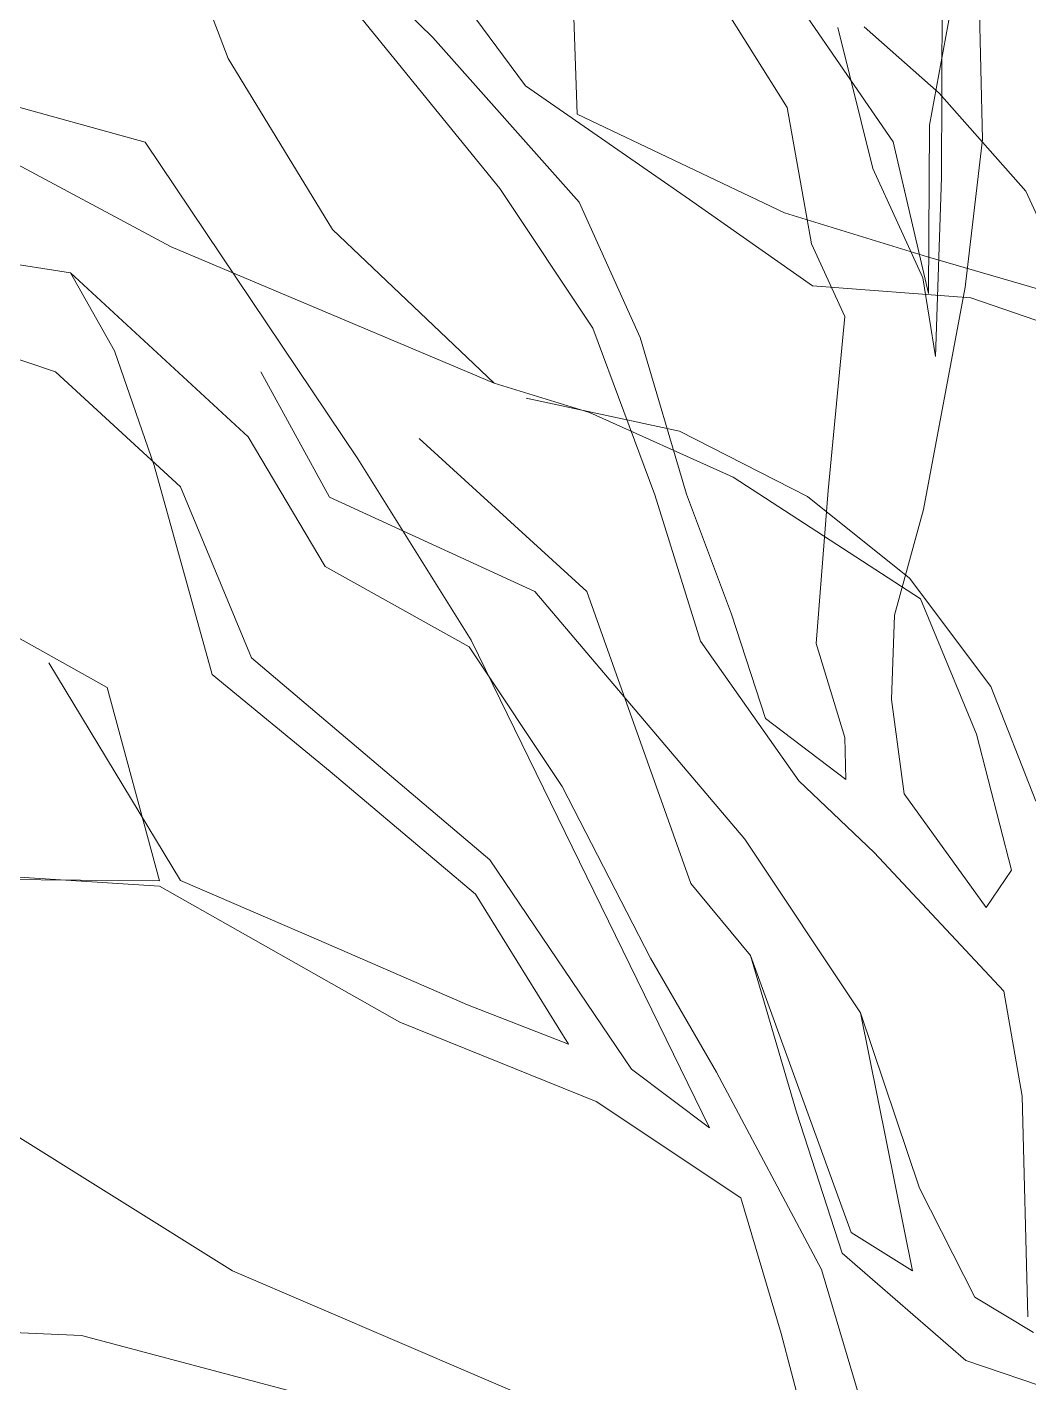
# Model space of a CAD drawing. Header units: millimetres. Extents: x -13512 to 8923, y -6533 to 5096.
# Drawn here: x -937.3 to -800.6, y -5599 to -5414 of the extents above; entities that cross this region are included whole.
import ezdxf

# ---------------------------------------------------------------- set-up
doc = ezdxf.new("R2010")
doc.units = ezdxf.units.MM
doc.layers.add('Layer1', color=7, linetype='Continuous', lineweight=0)

msp = doc.modelspace()

# ---------------------------------------------------------------- linework, layer by layer
at = {"layer": 'Layer1'}
for p, q in [((-869.34, -5421.99), (-893.51, -5389.23)), ((-869.34, -5421.99), (-893.51, -5389.23)), ((-869.34, -5421.99), (-893.51, -5389.23)), ((-869.34, -5421.99), (-893.51, -5389.23)), ((-869.34, -5421.99), (-893.51, -5389.23)), ((-869.34, -5421.99), (-893.51, -5389.23)), ((-869.34, -5421.99), (-893.51, -5389.23)), ((-869.34, -5421.99), (-893.51, -5389.23)), ((-909.89, -5418.25), (-919.93, -5392.02)), ((-909.89, -5418.25), (-919.93, -5392.02)), ((-909.89, -5418.25), (-919.93, -5392.02)), ((-909.89, -5418.25), (-919.93, -5392.02)), ((-909.89, -5418.25), (-919.93, -5392.02)), ((-909.89, -5418.25), (-919.93, -5392.02)), ((-909.89, -5418.25), (-919.93, -5392.02)), ((-909.89, -5418.25), (-919.93, -5392.02)), ((-863.22, -5399.69), (-862.25, -5425.83)), ((-863.22, -5399.69), (-862.25, -5425.83)), ((-863.22, -5399.69), (-862.25, -5425.83)), ((-863.22, -5399.69), (-862.25, -5425.83)), ((-863.22, -5399.69), (-862.25, -5425.83)), ((-863.22, -5399.69), (-862.25, -5425.83)), ((-863.22, -5399.69), (-862.25, -5425.83)), ((-863.22, -5399.69), (-862.25, -5425.83)), ((-891.25, -5406.31), (-881.96, -5415.39)), ((-891.25, -5406.31), (-881.96, -5415.39)), ((-891.25, -5406.31), (-881.96, -5415.39)), ((-891.25, -5406.31), (-881.96, -5415.39)), ((-891.25, -5406.31), (-881.96, -5415.39)), ((-891.25, -5406.31), (-881.96, -5415.39)), ((-891.25, -5406.31), (-881.96, -5415.39)), ((-891.25, -5406.31), (-881.96, -5415.39)), ((-807.48, -5407.78), (-806.94, -5429.31)), ((-807.48, -5407.78), (-806.94, -5429.31)), ((-807.48, -5407.78), (-806.94, -5429.31)), ((-807.48, -5407.78), (-806.94, -5429.31)), ((-807.48, -5407.78), (-806.94, -5429.31)), ((-807.48, -5407.78), (-806.94, -5429.31)), ((-807.48, -5407.78), (-806.94, -5429.31)), ((-807.48, -5407.78), (-806.94, -5429.31)), ((-833.62, -5424.95), (-843.34, -5409.4)), ((-833.62, -5424.95), (-843.34, -5409.4)), ((-833.62, -5424.95), (-843.34, -5409.4)), ((-833.62, -5424.95), (-843.34, -5409.4)), ((-833.62, -5424.95), (-843.34, -5409.4)), ((-833.62, -5424.95), (-843.34, -5409.4)), ((-833.62, -5424.95), (-843.34, -5409.4)), ((-833.62, -5424.95), (-843.34, -5409.4)), ((-872.83, -5435.98), (-892.83, -5411.36)), ((-872.83, -5435.98), (-892.83, -5411.36)), ((-872.83, -5435.98), (-892.83, -5411.36)), ((-872.83, -5435.98), (-892.83, -5411.36)), ((-872.83, -5435.98), (-892.83, -5411.36)), ((-872.83, -5435.98), (-892.83, -5411.36)), ((-872.83, -5435.98), (-892.83, -5411.36)), ((-872.83, -5435.98), (-892.83, -5411.36)), ((-831.81, -5411.26), (-819.14, -5429.61)), ((-831.81, -5411.26), (-819.14, -5429.61)), ((-831.81, -5411.26), (-819.14, -5429.61)), ((-831.81, -5411.26), (-819.14, -5429.61)), ((-831.81, -5411.26), (-819.14, -5429.61)), ((-831.81, -5411.26), (-819.14, -5429.61)), ((-831.81, -5411.26), (-819.14, -5429.61)), ((-831.81, -5411.26), (-819.14, -5429.61)), ((-814.17, -5427.34), (-811.02, -5410.03)), ((-814.17, -5427.34), (-811.02, -5410.03)), ((-814.17, -5427.34), (-811.02, -5410.03)), ((-814.17, -5427.34), (-811.02, -5410.03)), ((-814.17, -5427.34), (-811.02, -5410.03)), ((-814.17, -5427.34), (-811.02, -5410.03)), ((-814.17, -5427.34), (-811.02, -5410.03)), ((-814.17, -5427.34), (-811.02, -5410.03)), ((-812.56, -5434.47), (-812.45, -5410.06)), ((-812.56, -5434.47), (-812.45, -5410.06)), ((-812.56, -5434.47), (-812.45, -5410.06)), ((-812.56, -5434.47), (-812.45, -5410.06)), ((-812.56, -5434.47), (-812.45, -5410.06)), ((-812.56, -5434.47), (-812.45, -5410.06)), ((-812.56, -5434.47), (-812.45, -5410.06)), ((-812.56, -5434.47), (-812.45, -5410.06)), ((-826.71, -5414.01), (-821.92, -5433.27)), ((-826.71, -5414.01), (-821.92, -5433.27)), ((-826.71, -5414.01), (-821.92, -5433.27)), ((-826.71, -5414.01), (-821.92, -5433.27)), ((-826.71, -5414.01), (-821.92, -5433.27)), ((-826.71, -5414.01), (-821.92, -5433.27)), ((-826.71, -5414.01), (-821.92, -5433.27)), ((-826.71, -5414.01), (-821.92, -5433.27)), ((-812.85, -5422.99), (-823.12, -5413.92)), ((-812.85, -5422.99), (-823.12, -5413.92)), ((-812.85, -5422.99), (-823.12, -5413.92)), ((-812.85, -5422.99), (-823.12, -5413.92)), ((-812.85, -5422.99), (-823.12, -5413.92)), ((-812.85, -5422.99), (-823.12, -5413.92)), ((-812.85, -5422.99), (-823.12, -5413.92)), ((-812.85, -5422.99), (-823.12, -5413.92)), ((-881.96, -5415.39), (-862.01, -5437.87)), ((-881.96, -5415.39), (-862.01, -5437.87)), ((-881.96, -5415.39), (-862.01, -5437.87)), ((-881.96, -5415.39), (-862.01, -5437.87)), ((-881.96, -5415.39), (-862.01, -5437.87)), ((-881.96, -5415.39), (-862.01, -5437.87)), ((-881.96, -5415.39), (-862.01, -5437.87)), ((-881.96, -5415.39), (-862.01, -5437.87)), ((-895.66, -5441.58), (-909.89, -5418.25)), ((-895.66, -5441.58), (-909.89, -5418.25)), ((-895.66, -5441.58), (-909.89, -5418.25)), ((-895.66, -5441.58), (-909.89, -5418.25)), ((-895.66, -5441.58), (-909.89, -5418.25)), ((-895.66, -5441.58), (-909.89, -5418.25)), ((-895.66, -5441.58), (-909.89, -5418.25)), ((-895.66, -5441.58), (-909.89, -5418.25)), ((-921.22, -5429.66), (-948.94, -5421.99)), ((-921.22, -5429.66), (-948.94, -5421.99)), ((-921.22, -5429.66), (-948.94, -5421.99)), ((-921.22, -5429.66), (-948.94, -5421.99)), ((-921.22, -5429.66), (-948.94, -5421.99)), ((-921.22, -5429.66), (-948.94, -5421.99)), ((-921.22, -5429.66), (-948.94, -5421.99)), ((-921.22, -5429.66), (-948.94, -5421.99)), ((-846.94, -5437.49), (-869.34, -5421.99)), ((-846.94, -5437.49), (-869.34, -5421.99)), ((-846.94, -5437.49), (-869.34, -5421.99)), ((-846.94, -5437.49), (-869.34, -5421.99)), ((-846.94, -5437.49), (-869.34, -5421.99)), ((-846.94, -5437.49), (-869.34, -5421.99)), ((-846.94, -5437.49), (-869.34, -5421.99)), ((-846.94, -5437.49), (-869.34, -5421.99)), ((-801.02, -5436.34), (-812.85, -5422.99)), ((-801.02, -5436.34), (-812.85, -5422.99)), ((-801.02, -5436.34), (-812.85, -5422.99)), ((-801.02, -5436.34), (-812.85, -5422.99)), ((-801.02, -5436.34), (-812.85, -5422.99)), ((-801.02, -5436.34), (-812.85, -5422.99)), ((-801.02, -5436.34), (-812.85, -5422.99)), ((-801.02, -5436.34), (-812.85, -5422.99)), ((-917.68, -5443.95), (-951.52, -5425.83)), ((-917.68, -5443.95), (-951.52, -5425.83)), ((-917.68, -5443.95), (-951.52, -5425.83)), ((-917.68, -5443.95), (-951.52, -5425.83)), ((-917.68, -5443.95), (-951.52, -5425.83)), ((-917.68, -5443.95), (-951.52, -5425.83)), ((-917.68, -5443.95), (-951.52, -5425.83)), ((-917.68, -5443.95), (-951.52, -5425.83)), ((-862.25, -5425.83), (-833.98, -5439.32)), ((-862.25, -5425.83), (-833.98, -5439.32)), ((-862.25, -5425.83), (-833.98, -5439.32)), ((-862.25, -5425.83), (-833.98, -5439.32)), ((-862.25, -5425.83), (-833.98, -5439.32)), ((-862.25, -5425.83), (-833.98, -5439.32)), ((-862.25, -5425.83), (-833.98, -5439.32)), ((-862.25, -5425.83), (-833.98, -5439.32)), ((-830.28, -5443.53), (-833.62, -5424.95)), ((-830.28, -5443.53), (-833.62, -5424.95)), ((-830.28, -5443.53), (-833.62, -5424.95)), ((-830.28, -5443.53), (-833.62, -5424.95)), ((-830.28, -5443.53), (-833.62, -5424.95)), ((-830.28, -5443.53), (-833.62, -5424.95)), ((-830.28, -5443.53), (-833.62, -5424.95)), ((-830.28, -5443.53), (-833.62, -5424.95)), ((-814.32, -5450.31), (-814.17, -5427.34)), ((-814.32, -5450.31), (-814.17, -5427.34)), ((-814.32, -5450.31), (-814.17, -5427.34)), ((-814.32, -5450.31), (-814.17, -5427.34)), ((-814.32, -5450.31), (-814.17, -5427.34)), ((-814.32, -5450.31), (-814.17, -5427.34)), ((-814.32, -5450.31), (-814.17, -5427.34)), ((-814.32, -5450.31), (-814.17, -5427.34)), ((-892.22, -5472.87), (-921.22, -5429.66)), ((-892.22, -5472.87), (-921.22, -5429.66)), ((-892.22, -5472.87), (-921.22, -5429.66)), ((-892.22, -5472.87), (-921.22, -5429.66)), ((-892.22, -5472.87), (-921.22, -5429.66)), ((-892.22, -5472.87), (-921.22, -5429.66)), ((-892.22, -5472.87), (-921.22, -5429.66)), ((-892.22, -5472.87), (-921.22, -5429.66)), ((-819.14, -5429.61), (-814.32, -5450.31)), ((-819.14, -5429.61), (-814.32, -5450.31)), ((-819.14, -5429.61), (-814.32, -5450.31)), ((-819.14, -5429.61), (-814.32, -5450.31)), ((-819.14, -5429.61), (-814.32, -5450.31)), ((-819.14, -5429.61), (-814.32, -5450.31)), ((-819.14, -5429.61), (-814.32, -5450.31)), ((-819.14, -5429.61), (-814.32, -5450.31)), ((-806.94, -5429.31), (-809.31, -5449.47)), ((-806.94, -5429.31), (-809.31, -5449.47)), ((-806.94, -5429.31), (-809.31, -5449.47)), ((-806.94, -5429.31), (-809.31, -5449.47)), ((-806.94, -5429.31), (-809.31, -5449.47)), ((-806.94, -5429.31), (-809.31, -5449.47)), ((-806.94, -5429.31), (-809.31, -5449.47)), ((-806.94, -5429.31), (-809.31, -5449.47)), ((-821.92, -5433.27), (-815.09, -5448.18)), ((-821.92, -5433.27), (-815.09, -5448.18)), ((-821.92, -5433.27), (-815.09, -5448.18)), ((-821.92, -5433.27), (-815.09, -5448.18)), ((-821.92, -5433.27), (-815.09, -5448.18)), ((-821.92, -5433.27), (-815.09, -5448.18)), ((-821.92, -5433.27), (-815.09, -5448.18)), ((-821.92, -5433.27), (-815.09, -5448.18)), ((-813.38, -5458.9), (-812.56, -5434.47)), ((-813.38, -5458.9), (-812.56, -5434.47)), ((-813.38, -5458.9), (-812.56, -5434.47)), ((-813.38, -5458.9), (-812.56, -5434.47)), ((-813.38, -5458.9), (-812.56, -5434.47)), ((-813.38, -5458.9), (-812.56, -5434.47)), ((-813.38, -5458.9), (-812.56, -5434.47)), ((-813.38, -5458.9), (-812.56, -5434.47)), ((-860.14, -5455.05), (-872.83, -5435.98)), ((-860.14, -5455.05), (-872.83, -5435.98)), ((-860.14, -5455.05), (-872.83, -5435.98)), ((-860.14, -5455.05), (-872.83, -5435.98)), ((-860.14, -5455.05), (-872.83, -5435.98)), ((-860.14, -5455.05), (-872.83, -5435.98)), ((-860.14, -5455.05), (-872.83, -5435.98)), ((-860.14, -5455.05), (-872.83, -5435.98)), ((-794.19, -5451.24), (-801.02, -5436.34)), ((-794.19, -5451.24), (-801.02, -5436.34)), ((-794.19, -5451.24), (-801.02, -5436.34)), ((-794.19, -5451.24), (-801.02, -5436.34)), ((-794.19, -5451.24), (-801.02, -5436.34)), ((-794.19, -5451.24), (-801.02, -5436.34)), ((-794.19, -5451.24), (-801.02, -5436.34)), ((-794.19, -5451.24), (-801.02, -5436.34)), ((-862.01, -5437.87), (-853.65, -5456.32)), ((-862.01, -5437.87), (-853.65, -5456.32)), ((-862.01, -5437.87), (-853.65, -5456.32)), ((-862.01, -5437.87), (-853.65, -5456.32)), ((-862.01, -5437.87), (-853.65, -5456.32)), ((-862.01, -5437.87), (-853.65, -5456.32)), ((-862.01, -5437.87), (-853.65, -5456.32)), ((-862.01, -5437.87), (-853.65, -5456.32)), ((-830.14, -5449.27), (-846.94, -5437.49)), ((-830.14, -5449.27), (-846.94, -5437.49)), ((-830.14, -5449.27), (-846.94, -5437.49)), ((-830.14, -5449.27), (-846.94, -5437.49)), ((-830.14, -5449.27), (-846.94, -5437.49)), ((-830.14, -5449.27), (-846.94, -5437.49)), ((-830.14, -5449.27), (-846.94, -5437.49)), ((-830.14, -5449.27), (-846.94, -5437.49)), ((-833.98, -5439.32), (-814.44, -5445.29)), ((-833.98, -5439.32), (-814.44, -5445.29)), ((-833.98, -5439.32), (-814.44, -5445.29)), ((-833.98, -5439.32), (-814.44, -5445.29)), ((-833.98, -5439.32), (-814.44, -5445.29)), ((-833.98, -5439.32), (-814.44, -5445.29)), ((-833.98, -5439.32), (-814.44, -5445.29)), ((-833.98, -5439.32), (-814.44, -5445.29)), ((-873.6, -5462.57), (-895.66, -5441.58)), ((-873.6, -5462.57), (-895.66, -5441.58)), ((-873.6, -5462.57), (-895.66, -5441.58)), ((-873.6, -5462.57), (-895.66, -5441.58)), ((-873.6, -5462.57), (-895.66, -5441.58)), ((-873.6, -5462.57), (-895.66, -5441.58)), ((-873.6, -5462.57), (-895.66, -5441.58)), ((-873.6, -5462.57), (-895.66, -5441.58)), ((-953.77, -5443.95), (-931.41, -5447.5)), ((-953.77, -5443.95), (-931.41, -5447.5)), ((-953.77, -5443.95), (-931.41, -5447.5)), ((-953.77, -5443.95), (-931.41, -5447.5)), ((-953.77, -5443.95), (-931.41, -5447.5)), ((-953.77, -5443.95), (-931.41, -5447.5)), ((-953.77, -5443.95), (-931.41, -5447.5)), ((-953.77, -5443.95), (-931.41, -5447.5)), ((-873.6, -5462.57), (-917.68, -5443.95)), ((-873.6, -5462.57), (-917.68, -5443.95)), ((-873.6, -5462.57), (-917.68, -5443.95)), ((-873.6, -5462.57), (-917.68, -5443.95)), ((-873.6, -5462.57), (-917.68, -5443.95)), ((-873.6, -5462.57), (-917.68, -5443.95)), ((-873.6, -5462.57), (-917.68, -5443.95)), ((-873.6, -5462.57), (-917.68, -5443.95)), ((-825.72, -5453.47), (-830.28, -5443.53)), ((-825.72, -5453.47), (-830.28, -5443.53)), ((-825.72, -5453.47), (-830.28, -5443.53)), ((-825.72, -5453.47), (-830.28, -5443.53)), ((-825.72, -5453.47), (-830.28, -5443.53)), ((-825.72, -5453.47), (-830.28, -5443.53)), ((-825.72, -5453.47), (-830.28, -5443.53)), ((-825.72, -5453.47), (-830.28, -5443.53)), ((-814.44, -5445.29), (-794.19, -5451.24)), ((-814.44, -5445.29), (-794.19, -5451.24)), ((-814.44, -5445.29), (-794.19, -5451.24)), ((-814.44, -5445.29), (-794.19, -5451.24)), ((-814.44, -5445.29), (-794.19, -5451.24)), ((-814.44, -5445.29), (-794.19, -5451.24)), ((-814.44, -5445.29), (-794.19, -5451.24)), ((-814.44, -5445.29), (-794.19, -5451.24)), ((-925.4, -5458.12), (-931.41, -5447.5)), ((-931.41, -5447.5), (-907.16, -5469.87)), ((-925.4, -5458.12), (-931.41, -5447.5)), ((-931.41, -5447.5), (-907.16, -5469.87)), ((-925.4, -5458.12), (-931.41, -5447.5)), ((-931.41, -5447.5), (-907.16, -5469.87)), ((-925.4, -5458.12), (-931.41, -5447.5)), ((-931.41, -5447.5), (-907.16, -5469.87)), ((-925.4, -5458.12), (-931.41, -5447.5)), ((-931.41, -5447.5), (-907.16, -5469.87)), ((-925.4, -5458.12), (-931.41, -5447.5)), ((-931.41, -5447.5), (-907.16, -5469.87)), ((-925.4, -5458.12), (-931.41, -5447.5)), ((-931.41, -5447.5), (-907.16, -5469.87)), ((-925.4, -5458.12), (-931.41, -5447.5)), ((-931.41, -5447.5), (-907.16, -5469.87)), ((-815.09, -5448.18), (-813.38, -5458.9)), ((-815.09, -5448.18), (-813.38, -5458.9)), ((-815.09, -5448.18), (-813.38, -5458.9)), ((-815.09, -5448.18), (-813.38, -5458.9)), ((-815.09, -5448.18), (-813.38, -5458.9)), ((-815.09, -5448.18), (-813.38, -5458.9)), ((-815.09, -5448.18), (-813.38, -5458.9)), ((-815.09, -5448.18), (-813.38, -5458.9)), ((-808.56, -5450.89), (-830.14, -5449.27)), ((-808.56, -5450.89), (-830.14, -5449.27)), ((-808.56, -5450.89), (-830.14, -5449.27)), ((-808.56, -5450.89), (-830.14, -5449.27)), ((-808.56, -5450.89), (-830.14, -5449.27)), ((-808.56, -5450.89), (-830.14, -5449.27)), ((-808.56, -5450.89), (-830.14, -5449.27)), ((-808.56, -5450.89), (-830.14, -5449.27)), ((-809.31, -5449.47), (-815.01, -5479.77)), ((-809.31, -5449.47), (-815.01, -5479.77)), ((-809.31, -5449.47), (-815.01, -5479.77)), ((-809.31, -5449.47), (-815.01, -5479.77)), ((-809.31, -5449.47), (-815.01, -5479.77)), ((-809.31, -5449.47), (-815.01, -5479.77)), ((-809.31, -5449.47), (-815.01, -5479.77)), ((-809.31, -5449.47), (-815.01, -5479.77)), ((-791.18, -5456.91), (-808.56, -5450.89)), ((-791.18, -5456.91), (-808.56, -5450.89)), ((-791.18, -5456.91), (-808.56, -5450.89)), ((-791.18, -5456.91), (-808.56, -5450.89)), ((-791.18, -5456.91), (-808.56, -5450.89)), ((-791.18, -5456.91), (-808.56, -5450.89)), ((-791.18, -5456.91), (-808.56, -5450.89)), ((-791.18, -5456.91), (-808.56, -5450.89)), ((-828, -5477.22), (-825.72, -5453.47)), ((-828, -5477.22), (-825.72, -5453.47)), ((-828, -5477.22), (-825.72, -5453.47)), ((-828, -5477.22), (-825.72, -5453.47)), ((-828, -5477.22), (-825.72, -5453.47)), ((-828, -5477.22), (-825.72, -5453.47)), ((-828, -5477.22), (-825.72, -5453.47)), ((-828, -5477.22), (-825.72, -5453.47)), ((-948.94, -5455.79), (-933.47, -5461.02)), ((-948.94, -5455.79), (-933.47, -5461.02)), ((-948.94, -5455.79), (-933.47, -5461.02)), ((-948.94, -5455.79), (-933.47, -5461.02)), ((-948.94, -5455.79), (-933.47, -5461.02)), ((-948.94, -5455.79), (-933.47, -5461.02)), ((-948.94, -5455.79), (-933.47, -5461.02)), ((-948.94, -5455.79), (-933.47, -5461.02)), ((-851.68, -5477.81), (-860.14, -5455.05)), ((-851.68, -5477.81), (-860.14, -5455.05)), ((-851.68, -5477.81), (-860.14, -5455.05)), ((-851.68, -5477.81), (-860.14, -5455.05)), ((-851.68, -5477.81), (-860.14, -5455.05)), ((-851.68, -5477.81), (-860.14, -5455.05)), ((-851.68, -5477.81), (-860.14, -5455.05)), ((-851.68, -5477.81), (-860.14, -5455.05)), ((-853.65, -5456.32), (-847.37, -5477.7)), ((-853.65, -5456.32), (-847.37, -5477.7)), ((-853.65, -5456.32), (-847.37, -5477.7)), ((-853.65, -5456.32), (-847.37, -5477.7)), ((-853.65, -5456.32), (-847.37, -5477.7)), ((-853.65, -5456.32), (-847.37, -5477.7)), ((-853.65, -5456.32), (-847.37, -5477.7)), ((-853.65, -5456.32), (-847.37, -5477.7)), ((-919.98, -5473.78), (-925.4, -5458.12)), ((-919.98, -5473.78), (-925.4, -5458.12)), ((-919.98, -5473.78), (-925.4, -5458.12)), ((-919.98, -5473.78), (-925.4, -5458.12)), ((-919.98, -5473.78), (-925.4, -5458.12)), ((-919.98, -5473.78), (-925.4, -5458.12)), ((-919.98, -5473.78), (-925.4, -5458.12)), ((-919.98, -5473.78), (-925.4, -5458.12)), ((-933.47, -5461.02), (-916.39, -5476.7)), ((-933.47, -5461.02), (-916.39, -5476.7)), ((-933.47, -5461.02), (-916.39, -5476.7)), ((-933.47, -5461.02), (-916.39, -5476.7)), ((-933.47, -5461.02), (-916.39, -5476.7)), ((-933.47, -5461.02), (-916.39, -5476.7)), ((-933.47, -5461.02), (-916.39, -5476.7)), ((-933.47, -5461.02), (-916.39, -5476.7)), ((-905.43, -5461.02), (-896.09, -5478.1)), ((-905.43, -5461.02), (-896.09, -5478.1)), ((-905.43, -5461.02), (-896.09, -5478.1)), ((-905.43, -5461.02), (-896.09, -5478.1)), ((-905.43, -5461.02), (-896.09, -5478.1)), ((-905.43, -5461.02), (-896.09, -5478.1)), ((-905.43, -5461.02), (-896.09, -5478.1)), ((-905.43, -5461.02), (-896.09, -5478.1)), ((-860.57, -5466.55), (-873.6, -5462.57)), ((-860.57, -5466.55), (-873.6, -5462.57)), ((-860.57, -5466.55), (-873.6, -5462.57)), ((-860.57, -5466.55), (-873.6, -5462.57)), ((-860.57, -5466.55), (-873.6, -5462.57)), ((-860.57, -5466.55), (-873.6, -5462.57)), ((-860.57, -5466.55), (-873.6, -5462.57)), ((-860.57, -5466.55), (-873.6, -5462.57)), ((-869.24, -5464.61), (-848.31, -5469.11)), ((-869.24, -5464.61), (-848.31, -5469.11)), ((-869.24, -5464.61), (-848.31, -5469.11)), ((-869.24, -5464.61), (-848.31, -5469.11)), ((-869.24, -5464.61), (-848.31, -5469.11)), ((-869.24, -5464.61), (-848.31, -5469.11)), ((-869.24, -5464.61), (-848.31, -5469.11)), ((-869.24, -5464.61), (-848.31, -5469.11)), ((-840.97, -5475.39), (-860.57, -5466.55)), ((-840.97, -5475.39), (-860.57, -5466.55)), ((-840.97, -5475.39), (-860.57, -5466.55)), ((-840.97, -5475.39), (-860.57, -5466.55)), ((-840.97, -5475.39), (-860.57, -5466.55)), ((-840.97, -5475.39), (-860.57, -5466.55)), ((-840.97, -5475.39), (-860.57, -5466.55)), ((-840.97, -5475.39), (-860.57, -5466.55)), ((-907.16, -5469.87), (-896.66, -5487.55)), ((-907.16, -5469.87), (-896.66, -5487.55)), ((-907.16, -5469.87), (-896.66, -5487.55)), ((-907.16, -5469.87), (-896.66, -5487.55)), ((-907.16, -5469.87), (-896.66, -5487.55)), ((-907.16, -5469.87), (-896.66, -5487.55)), ((-907.16, -5469.87), (-896.66, -5487.55)), ((-907.16, -5469.87), (-896.66, -5487.55)), ((-860.96, -5490.99), (-883.84, -5470.08)), ((-860.96, -5490.99), (-883.84, -5470.08)), ((-860.96, -5490.99), (-883.84, -5470.08)), ((-860.96, -5490.99), (-883.84, -5470.08)), ((-860.96, -5490.99), (-883.84, -5470.08)), ((-860.96, -5490.99), (-883.84, -5470.08)), ((-860.96, -5490.99), (-883.84, -5470.08)), ((-860.96, -5490.99), (-883.84, -5470.08)), ((-848.31, -5469.11), (-830.85, -5478.01)), ((-848.31, -5469.11), (-830.85, -5478.01)), ((-848.31, -5469.11), (-830.85, -5478.01)), ((-848.31, -5469.11), (-830.85, -5478.01)), ((-848.31, -5469.11), (-830.85, -5478.01)), ((-848.31, -5469.11), (-830.85, -5478.01)), ((-848.31, -5469.11), (-830.85, -5478.01)), ((-848.31, -5469.11), (-830.85, -5478.01)), ((-912.09, -5502.3), (-919.98, -5473.78)), ((-912.09, -5502.3), (-919.98, -5473.78)), ((-912.09, -5502.3), (-919.98, -5473.78)), ((-912.09, -5502.3), (-919.98, -5473.78)), ((-912.09, -5502.3), (-919.98, -5473.78)), ((-912.09, -5502.3), (-919.98, -5473.78)), ((-912.09, -5502.3), (-919.98, -5473.78)), ((-912.09, -5502.3), (-919.98, -5473.78)), ((-876.75, -5497.61), (-892.22, -5472.87)), ((-876.75, -5497.61), (-892.22, -5472.87)), ((-876.75, -5497.61), (-892.22, -5472.87)), ((-876.75, -5497.61), (-892.22, -5472.87)), ((-876.75, -5497.61), (-892.22, -5472.87)), ((-876.75, -5497.61), (-892.22, -5472.87)), ((-876.75, -5497.61), (-892.22, -5472.87)), ((-876.75, -5497.61), (-892.22, -5472.87)), ((-815.43, -5491.98), (-840.97, -5475.39)), ((-815.43, -5491.98), (-840.97, -5475.39)), ((-815.43, -5491.98), (-840.97, -5475.39)), ((-815.43, -5491.98), (-840.97, -5475.39)), ((-815.43, -5491.98), (-840.97, -5475.39)), ((-815.43, -5491.98), (-840.97, -5475.39)), ((-815.43, -5491.98), (-840.97, -5475.39)), ((-815.43, -5491.98), (-840.97, -5475.39)), ((-916.39, -5476.7), (-906.72, -5500.05)), ((-916.39, -5476.7), (-906.72, -5500.05)), ((-916.39, -5476.7), (-906.72, -5500.05)), ((-916.39, -5476.7), (-906.72, -5500.05)), ((-916.39, -5476.7), (-906.72, -5500.05)), ((-916.39, -5476.7), (-906.72, -5500.05)), ((-916.39, -5476.7), (-906.72, -5500.05)), ((-916.39, -5476.7), (-906.72, -5500.05)), ((-896.09, -5478.1), (-868.05, -5490.99)), ((-896.09, -5478.1), (-868.05, -5490.99)), ((-896.09, -5478.1), (-868.05, -5490.99)), ((-896.09, -5478.1), (-868.05, -5490.99)), ((-896.09, -5478.1), (-868.05, -5490.99)), ((-896.09, -5478.1), (-868.05, -5490.99)), ((-896.09, -5478.1), (-868.05, -5490.99)), ((-896.09, -5478.1), (-868.05, -5490.99)), ((-845.43, -5497.76), (-851.68, -5477.81)), ((-845.43, -5497.76), (-851.68, -5477.81)), ((-845.43, -5497.76), (-851.68, -5477.81)), ((-845.43, -5497.76), (-851.68, -5477.81)), ((-845.43, -5497.76), (-851.68, -5477.81)), ((-845.43, -5497.76), (-851.68, -5477.81)), ((-845.43, -5497.76), (-851.68, -5477.81)), ((-845.43, -5497.76), (-851.68, -5477.81)), ((-847.37, -5477.7), (-841.22, -5494.06)), ((-847.37, -5477.7), (-841.22, -5494.06)), ((-847.37, -5477.7), (-841.22, -5494.06)), ((-847.37, -5477.7), (-841.22, -5494.06)), ((-847.37, -5477.7), (-841.22, -5494.06)), ((-847.37, -5477.7), (-841.22, -5494.06)), ((-847.37, -5477.7), (-841.22, -5494.06)), ((-847.37, -5477.7), (-841.22, -5494.06)), ((-830.85, -5478.01), (-816.93, -5489.15)), ((-830.85, -5478.01), (-816.93, -5489.15)), ((-830.85, -5478.01), (-816.93, -5489.15)), ((-830.85, -5478.01), (-816.93, -5489.15)), ((-830.85, -5478.01), (-816.93, -5489.15)), ((-830.85, -5478.01), (-816.93, -5489.15)), ((-830.85, -5478.01), (-816.93, -5489.15)), ((-830.85, -5478.01), (-816.93, -5489.15)), ((-829.63, -5498.08), (-828, -5477.22)), ((-829.63, -5498.08), (-828, -5477.22)), ((-829.63, -5498.08), (-828, -5477.22)), ((-829.63, -5498.08), (-828, -5477.22)), ((-829.63, -5498.08), (-828, -5477.22)), ((-829.63, -5498.08), (-828, -5477.22)), ((-829.63, -5498.08), (-828, -5477.22)), ((-829.63, -5498.08), (-828, -5477.22)), ((-815.01, -5479.77), (-818.96, -5494.22)), ((-815.01, -5479.77), (-818.96, -5494.22)), ((-815.01, -5479.77), (-818.96, -5494.22)), ((-815.01, -5479.77), (-818.96, -5494.22)), ((-815.01, -5479.77), (-818.96, -5494.22)), ((-815.01, -5479.77), (-818.96, -5494.22)), ((-815.01, -5479.77), (-818.96, -5494.22)), ((-815.01, -5479.77), (-818.96, -5494.22)), ((-896.66, -5487.55), (-877, -5498.55)), ((-896.66, -5487.55), (-877, -5498.55)), ((-896.66, -5487.55), (-877, -5498.55)), ((-896.66, -5487.55), (-877, -5498.55)), ((-896.66, -5487.55), (-877, -5498.55)), ((-896.66, -5487.55), (-877, -5498.55)), ((-896.66, -5487.55), (-877, -5498.55)), ((-896.66, -5487.55), (-877, -5498.55)), ((-816.93, -5489.15), (-805.79, -5503.94)), ((-816.93, -5489.15), (-805.79, -5503.94)), ((-816.93, -5489.15), (-805.79, -5503.94)), ((-816.93, -5489.15), (-805.79, -5503.94)), ((-816.93, -5489.15), (-805.79, -5503.94)), ((-816.93, -5489.15), (-805.79, -5503.94)), ((-816.93, -5489.15), (-805.79, -5503.94)), ((-816.93, -5489.15), (-805.79, -5503.94)), ((-868.05, -5490.99), (-839.37, -5524.79)), ((-868.05, -5490.99), (-839.37, -5524.79)), ((-868.05, -5490.99), (-839.37, -5524.79)), ((-868.05, -5490.99), (-839.37, -5524.79)), ((-868.05, -5490.99), (-839.37, -5524.79)), ((-868.05, -5490.99), (-839.37, -5524.79)), ((-868.05, -5490.99), (-839.37, -5524.79)), ((-868.05, -5490.99), (-839.37, -5524.79)), ((-846.76, -5530.82), (-860.96, -5490.99)), ((-846.76, -5530.82), (-860.96, -5490.99)), ((-846.76, -5530.82), (-860.96, -5490.99)), ((-846.76, -5530.82), (-860.96, -5490.99)), ((-846.76, -5530.82), (-860.96, -5490.99)), ((-846.76, -5530.82), (-860.96, -5490.99)), ((-846.76, -5530.82), (-860.96, -5490.99)), ((-846.76, -5530.82), (-860.96, -5490.99)), ((-807.78, -5510.46), (-815.43, -5491.98)), ((-807.78, -5510.46), (-815.43, -5491.98)), ((-807.78, -5510.46), (-815.43, -5491.98)), ((-807.78, -5510.46), (-815.43, -5491.98)), ((-807.78, -5510.46), (-815.43, -5491.98)), ((-807.78, -5510.46), (-815.43, -5491.98)), ((-807.78, -5510.46), (-815.43, -5491.98)), ((-807.78, -5510.46), (-815.43, -5491.98)), ((-841.22, -5494.06), (-836.55, -5508.3)), ((-841.22, -5494.06), (-836.55, -5508.3)), ((-841.22, -5494.06), (-836.55, -5508.3)), ((-841.22, -5494.06), (-836.55, -5508.3)), ((-841.22, -5494.06), (-836.55, -5508.3)), ((-841.22, -5494.06), (-836.55, -5508.3)), ((-841.22, -5494.06), (-836.55, -5508.3)), ((-841.22, -5494.06), (-836.55, -5508.3)), ((-818.96, -5494.22), (-819.39, -5505.72)), ((-818.96, -5494.22), (-819.39, -5505.72)), ((-818.96, -5494.22), (-819.39, -5505.72)), ((-818.96, -5494.22), (-819.39, -5505.72)), ((-818.96, -5494.22), (-819.39, -5505.72)), ((-818.96, -5494.22), (-819.39, -5505.72)), ((-818.96, -5494.22), (-819.39, -5505.72)), ((-818.96, -5494.22), (-819.39, -5505.72)), ((-926.4, -5504.09), (-942.42, -5495.16)), ((-926.4, -5504.09), (-942.42, -5495.16)), ((-926.4, -5504.09), (-942.42, -5495.16)), ((-926.4, -5504.09), (-942.42, -5495.16)), ((-926.4, -5504.09), (-942.42, -5495.16)), ((-926.4, -5504.09), (-942.42, -5495.16)), ((-926.4, -5504.09), (-942.42, -5495.16)), ((-926.4, -5504.09), (-942.42, -5495.16)), ((-844.2, -5564.17), (-876.75, -5497.61)), ((-844.2, -5564.17), (-876.75, -5497.61)), ((-844.2, -5564.17), (-876.75, -5497.61)), ((-844.2, -5564.17), (-876.75, -5497.61)), ((-844.2, -5564.17), (-876.75, -5497.61)), ((-844.2, -5564.17), (-876.75, -5497.61)), ((-844.2, -5564.17), (-876.75, -5497.61)), ((-844.2, -5564.17), (-876.75, -5497.61)), ((-832.03, -5516.81), (-845.43, -5497.76)), ((-832.03, -5516.81), (-845.43, -5497.76)), ((-832.03, -5516.81), (-845.43, -5497.76)), ((-832.03, -5516.81), (-845.43, -5497.76)), ((-832.03, -5516.81), (-845.43, -5497.76)), ((-832.03, -5516.81), (-845.43, -5497.76)), ((-832.03, -5516.81), (-845.43, -5497.76)), ((-832.03, -5516.81), (-845.43, -5497.76)), ((-825.72, -5510.9), (-829.63, -5498.08)), ((-825.72, -5510.9), (-829.63, -5498.08)), ((-825.72, -5510.9), (-829.63, -5498.08)), ((-825.72, -5510.9), (-829.63, -5498.08)), ((-825.72, -5510.9), (-829.63, -5498.08)), ((-825.72, -5510.9), (-829.63, -5498.08)), ((-825.72, -5510.9), (-829.63, -5498.08)), ((-825.72, -5510.9), (-829.63, -5498.08)), ((-906.72, -5500.05), (-874.17, -5527.58)), ((-906.72, -5500.05), (-874.17, -5527.58)), ((-906.72, -5500.05), (-874.17, -5527.58)), ((-906.72, -5500.05), (-874.17, -5527.58)), ((-906.72, -5500.05), (-874.17, -5527.58)), ((-906.72, -5500.05), (-874.17, -5527.58)), ((-906.72, -5500.05), (-874.17, -5527.58)), ((-906.72, -5500.05), (-874.17, -5527.58)), ((-877, -5498.55), (-864.32, -5517.61)), ((-877, -5498.55), (-864.32, -5517.61)), ((-877, -5498.55), (-864.32, -5517.61)), ((-877, -5498.55), (-864.32, -5517.61)), ((-877, -5498.55), (-864.32, -5517.61)), ((-877, -5498.55), (-864.32, -5517.61)), ((-877, -5498.55), (-864.32, -5517.61)), ((-877, -5498.55), (-864.32, -5517.61)), ((-934.38, -5500.7), (-916.41, -5530.41)), ((-934.38, -5500.7), (-916.41, -5530.41)), ((-934.38, -5500.7), (-916.41, -5530.41)), ((-934.38, -5500.7), (-916.41, -5530.41)), ((-934.38, -5500.7), (-916.41, -5530.41)), ((-934.38, -5500.7), (-916.41, -5530.41)), ((-934.38, -5500.7), (-916.41, -5530.41)), ((-934.38, -5500.7), (-916.41, -5530.41)), ((-895.96, -5515.54), (-912.09, -5502.3)), ((-895.96, -5515.54), (-912.09, -5502.3)), ((-895.96, -5515.54), (-912.09, -5502.3)), ((-895.96, -5515.54), (-912.09, -5502.3)), ((-895.96, -5515.54), (-912.09, -5502.3)), ((-895.96, -5515.54), (-912.09, -5502.3)), ((-895.96, -5515.54), (-912.09, -5502.3)), ((-895.96, -5515.54), (-912.09, -5502.3)), ((-805.79, -5503.94), (-799.66, -5519.58)), ((-805.79, -5503.94), (-799.66, -5519.58)), ((-805.79, -5503.94), (-799.66, -5519.58)), ((-805.79, -5503.94), (-799.66, -5519.58)), ((-805.79, -5503.94), (-799.66, -5519.58)), ((-805.79, -5503.94), (-799.66, -5519.58)), ((-805.79, -5503.94), (-799.66, -5519.58)), ((-805.79, -5503.94), (-799.66, -5519.58)), ((-919.28, -5530.48), (-926.4, -5504.09)), ((-919.28, -5530.48), (-926.4, -5504.09)), ((-919.28, -5530.48), (-926.4, -5504.09)), ((-919.28, -5530.48), (-926.4, -5504.09)), ((-919.28, -5530.48), (-926.4, -5504.09)), ((-919.28, -5530.48), (-926.4, -5504.09)), ((-919.28, -5530.48), (-926.4, -5504.09)), ((-919.28, -5530.48), (-926.4, -5504.09)), ((-819.39, -5505.72), (-817.63, -5518.6)), ((-819.39, -5505.72), (-817.63, -5518.6)), ((-819.39, -5505.72), (-817.63, -5518.6)), ((-819.39, -5505.72), (-817.63, -5518.6)), ((-819.39, -5505.72), (-817.63, -5518.6)), ((-819.39, -5505.72), (-817.63, -5518.6)), ((-819.39, -5505.72), (-817.63, -5518.6)), ((-819.39, -5505.72), (-817.63, -5518.6)), ((-836.55, -5508.3), (-825.58, -5516.64)), ((-836.55, -5508.3), (-825.58, -5516.64)), ((-836.55, -5508.3), (-825.58, -5516.64)), ((-836.55, -5508.3), (-825.58, -5516.64)), ((-836.55, -5508.3), (-825.58, -5516.64)), ((-836.55, -5508.3), (-825.58, -5516.64)), ((-836.55, -5508.3), (-825.58, -5516.64)), ((-836.55, -5508.3), (-825.58, -5516.64)), ((-825.58, -5516.64), (-825.72, -5510.9)), ((-825.58, -5516.64), (-825.72, -5510.9)), ((-825.58, -5516.64), (-825.72, -5510.9)), ((-825.58, -5516.64), (-825.72, -5510.9)), ((-825.58, -5516.64), (-825.72, -5510.9)), ((-825.58, -5516.64), (-825.72, -5510.9)), ((-825.58, -5516.64), (-825.72, -5510.9)), ((-825.58, -5516.64), (-825.72, -5510.9)), ((-803.01, -5529), (-807.78, -5510.46)), ((-803.01, -5529), (-807.78, -5510.46)), ((-803.01, -5529), (-807.78, -5510.46)), ((-803.01, -5529), (-807.78, -5510.46)), ((-803.01, -5529), (-807.78, -5510.46)), ((-803.01, -5529), (-807.78, -5510.46)), ((-803.01, -5529), (-807.78, -5510.46)), ((-803.01, -5529), (-807.78, -5510.46)), ((-876.16, -5532.27), (-895.96, -5515.54)), ((-876.16, -5532.27), (-895.96, -5515.54)), ((-876.16, -5532.27), (-895.96, -5515.54)), ((-876.16, -5532.27), (-895.96, -5515.54)), ((-876.16, -5532.27), (-895.96, -5515.54)), ((-876.16, -5532.27), (-895.96, -5515.54)), ((-876.16, -5532.27), (-895.96, -5515.54)), ((-876.16, -5532.27), (-895.96, -5515.54)), ((-821.74, -5526.6), (-832.03, -5516.81)), ((-821.74, -5526.6), (-832.03, -5516.81)), ((-821.74, -5526.6), (-832.03, -5516.81)), ((-821.74, -5526.6), (-832.03, -5516.81)), ((-821.74, -5526.6), (-832.03, -5516.81)), ((-821.74, -5526.6), (-832.03, -5516.81)), ((-821.74, -5526.6), (-832.03, -5516.81)), ((-821.74, -5526.6), (-832.03, -5516.81)), ((-864.32, -5517.61), (-852.25, -5541)), ((-864.32, -5517.61), (-852.25, -5541)), ((-864.32, -5517.61), (-852.25, -5541)), ((-864.32, -5517.61), (-852.25, -5541)), ((-864.32, -5517.61), (-852.25, -5541)), ((-864.32, -5517.61), (-852.25, -5541)), ((-864.32, -5517.61), (-852.25, -5541)), ((-864.32, -5517.61), (-852.25, -5541)), ((-817.63, -5518.6), (-806.47, -5534.11)), ((-817.63, -5518.6), (-806.47, -5534.11)), ((-817.63, -5518.6), (-806.47, -5534.11)), ((-817.63, -5518.6), (-806.47, -5534.11)), ((-817.63, -5518.6), (-806.47, -5534.11)), ((-817.63, -5518.6), (-806.47, -5534.11)), ((-817.63, -5518.6), (-806.47, -5534.11)), ((-817.63, -5518.6), (-806.47, -5534.11)), ((-839.37, -5524.79), (-823.58, -5548.49)), ((-839.37, -5524.79), (-823.58, -5548.49)), ((-839.37, -5524.79), (-823.58, -5548.49)), ((-839.37, -5524.79), (-823.58, -5548.49)), ((-839.37, -5524.79), (-823.58, -5548.49)), ((-839.37, -5524.79), (-823.58, -5548.49)), ((-839.37, -5524.79), (-823.58, -5548.49)), ((-839.37, -5524.79), (-823.58, -5548.49)), ((-874.17, -5527.58), (-854.84, -5556.16)), ((-874.17, -5527.58), (-854.84, -5556.16)), ((-874.17, -5527.58), (-854.84, -5556.16)), ((-874.17, -5527.58), (-854.84, -5556.16)), ((-874.17, -5527.58), (-854.84, -5556.16)), ((-874.17, -5527.58), (-854.84, -5556.16)), ((-874.17, -5527.58), (-854.84, -5556.16)), ((-874.17, -5527.58), (-854.84, -5556.16)), ((-804.03, -5545.54), (-821.74, -5526.6)), ((-804.03, -5545.54), (-821.74, -5526.6)), ((-804.03, -5545.54), (-821.74, -5526.6)), ((-804.03, -5545.54), (-821.74, -5526.6)), ((-804.03, -5545.54), (-821.74, -5526.6)), ((-804.03, -5545.54), (-821.74, -5526.6)), ((-804.03, -5545.54), (-821.74, -5526.6)), ((-804.03, -5545.54), (-821.74, -5526.6)), ((-919.26, -5531.2), (-943.71, -5529.65)), ((-919.26, -5531.2), (-943.71, -5529.65)), ((-919.26, -5531.2), (-943.71, -5529.65)), ((-919.26, -5531.2), (-943.71, -5529.65)), ((-919.26, -5531.2), (-943.71, -5529.65)), ((-919.26, -5531.2), (-943.71, -5529.65)), ((-919.26, -5531.2), (-943.71, -5529.65)), ((-919.26, -5531.2), (-943.71, -5529.65)), ((-806.47, -5534.11), (-803.01, -5529)), ((-806.47, -5534.11), (-803.01, -5529)), ((-806.47, -5534.11), (-803.01, -5529)), ((-806.47, -5534.11), (-803.01, -5529)), ((-806.47, -5534.11), (-803.01, -5529)), ((-806.47, -5534.11), (-803.01, -5529)), ((-806.47, -5534.11), (-803.01, -5529)), ((-806.47, -5534.11), (-803.01, -5529)), ((-940.82, -5530.3), (-919.28, -5530.48)), ((-940.82, -5530.3), (-919.28, -5530.48)), ((-940.82, -5530.3), (-919.28, -5530.48)), ((-940.82, -5530.3), (-919.28, -5530.48)), ((-940.82, -5530.3), (-919.28, -5530.48)), ((-940.82, -5530.3), (-919.28, -5530.48)), ((-940.82, -5530.3), (-919.28, -5530.48)), ((-940.82, -5530.3), (-919.28, -5530.48)), ((-886.49, -5549.76), (-919.26, -5531.2)), ((-886.49, -5549.76), (-919.26, -5531.2)), ((-886.49, -5549.76), (-919.26, -5531.2)), ((-886.49, -5549.76), (-919.26, -5531.2)), ((-886.49, -5549.76), (-919.26, -5531.2)), ((-886.49, -5549.76), (-919.26, -5531.2)), ((-886.49, -5549.76), (-919.26, -5531.2)), ((-886.49, -5549.76), (-919.26, -5531.2)), ((-916.41, -5530.41), (-897.54, -5538.55)), ((-916.41, -5530.41), (-897.54, -5538.55)), ((-916.41, -5530.41), (-897.54, -5538.55)), ((-916.41, -5530.41), (-897.54, -5538.55)), ((-916.41, -5530.41), (-897.54, -5538.55)), ((-916.41, -5530.41), (-897.54, -5538.55)), ((-916.41, -5530.41), (-897.54, -5538.55)), ((-916.41, -5530.41), (-897.54, -5538.55)), ((-838.62, -5540.66), (-846.76, -5530.82)), ((-838.62, -5540.66), (-846.76, -5530.82)), ((-838.62, -5540.66), (-846.76, -5530.82)), ((-838.62, -5540.66), (-846.76, -5530.82)), ((-838.62, -5540.66), (-846.76, -5530.82)), ((-838.62, -5540.66), (-846.76, -5530.82)), ((-838.62, -5540.66), (-846.76, -5530.82)), ((-838.62, -5540.66), (-846.76, -5530.82)), ((-863.44, -5552.77), (-876.16, -5532.27)), ((-863.44, -5552.77), (-876.16, -5532.27)), ((-863.44, -5552.77), (-876.16, -5532.27)), ((-863.44, -5552.77), (-876.16, -5532.27)), ((-863.44, -5552.77), (-876.16, -5532.27)), ((-863.44, -5552.77), (-876.16, -5532.27)), ((-863.44, -5552.77), (-876.16, -5532.27)), ((-863.44, -5552.77), (-876.16, -5532.27)), ((-897.54, -5538.55), (-877.22, -5547.37)), ((-897.54, -5538.55), (-877.22, -5547.37)), ((-897.54, -5538.55), (-877.22, -5547.37)), ((-897.54, -5538.55), (-877.22, -5547.37)), ((-897.54, -5538.55), (-877.22, -5547.37)), ((-897.54, -5538.55), (-877.22, -5547.37)), ((-897.54, -5538.55), (-877.22, -5547.37)), ((-897.54, -5538.55), (-877.22, -5547.37)), ((-852.25, -5541), (-843.24, -5556.57)), ((-852.25, -5541), (-843.24, -5556.57)), ((-852.25, -5541), (-843.24, -5556.57)), ((-852.25, -5541), (-843.24, -5556.57)), ((-852.25, -5541), (-843.24, -5556.57)), ((-852.25, -5541), (-843.24, -5556.57)), ((-852.25, -5541), (-843.24, -5556.57)), ((-852.25, -5541), (-843.24, -5556.57)), ((-838.62, -5540.66), (-824.87, -5578.46)), ((-832.34, -5562.04), (-838.62, -5540.66)), ((-838.62, -5540.66), (-824.87, -5578.46)), ((-832.34, -5562.04), (-838.62, -5540.66)), ((-838.62, -5540.66), (-824.87, -5578.46)), ((-832.34, -5562.04), (-838.62, -5540.66)), ((-838.62, -5540.66), (-824.87, -5578.46)), ((-832.34, -5562.04), (-838.62, -5540.66)), ((-838.62, -5540.66), (-824.87, -5578.46)), ((-832.34, -5562.04), (-838.62, -5540.66)), ((-838.62, -5540.66), (-824.87, -5578.46)), ((-832.34, -5562.04), (-838.62, -5540.66)), ((-838.62, -5540.66), (-824.87, -5578.46)), ((-832.34, -5562.04), (-838.62, -5540.66)), ((-838.62, -5540.66), (-824.87, -5578.46)), ((-832.34, -5562.04), (-838.62, -5540.66)), ((-801.52, -5559.84), (-804.03, -5545.54)), ((-801.52, -5559.84), (-804.03, -5545.54)), ((-801.52, -5559.84), (-804.03, -5545.54)), ((-801.52, -5559.84), (-804.03, -5545.54)), ((-801.52, -5559.84), (-804.03, -5545.54)), ((-801.52, -5559.84), (-804.03, -5545.54)), ((-801.52, -5559.84), (-804.03, -5545.54)), ((-801.52, -5559.84), (-804.03, -5545.54)), ((-877.22, -5547.37), (-863.44, -5552.77)), ((-877.22, -5547.37), (-863.44, -5552.77)), ((-877.22, -5547.37), (-863.44, -5552.77)), ((-877.22, -5547.37), (-863.44, -5552.77)), ((-877.22, -5547.37), (-863.44, -5552.77)), ((-877.22, -5547.37), (-863.44, -5552.77)), ((-877.22, -5547.37), (-863.44, -5552.77)), ((-877.22, -5547.37), (-863.44, -5552.77)), ((-859.66, -5560.57), (-886.49, -5549.76)), ((-859.66, -5560.57), (-886.49, -5549.76)), ((-859.66, -5560.57), (-886.49, -5549.76)), ((-859.66, -5560.57), (-886.49, -5549.76)), ((-859.66, -5560.57), (-886.49, -5549.76)), ((-859.66, -5560.57), (-886.49, -5549.76)), ((-859.66, -5560.57), (-886.49, -5549.76)), ((-859.66, -5560.57), (-886.49, -5549.76)), ((-816.49, -5583.69), (-823.58, -5548.49)), ((-823.58, -5548.49), (-815.57, -5572.39)), ((-816.49, -5583.69), (-823.58, -5548.49)), ((-823.58, -5548.49), (-815.57, -5572.39)), ((-816.49, -5583.69), (-823.58, -5548.49)), ((-823.58, -5548.49), (-815.57, -5572.39)), ((-816.49, -5583.69), (-823.58, -5548.49)), ((-823.58, -5548.49), (-815.57, -5572.39)), ((-816.49, -5583.69), (-823.58, -5548.49)), ((-823.58, -5548.49), (-815.57, -5572.39)), ((-816.49, -5583.69), (-823.58, -5548.49)), ((-823.58, -5548.49), (-815.57, -5572.39)), ((-816.49, -5583.69), (-823.58, -5548.49)), ((-823.58, -5548.49), (-815.57, -5572.39)), ((-816.49, -5583.69), (-823.58, -5548.49)), ((-823.58, -5548.49), (-815.57, -5572.39)), ((-957.32, -5553.72), (-909.3, -5583.69)), ((-957.32, -5553.72), (-909.3, -5583.69)), ((-957.32, -5553.72), (-909.3, -5583.69)), ((-957.32, -5553.72), (-909.3, -5583.69)), ((-957.32, -5553.72), (-909.3, -5583.69)), ((-957.32, -5553.72), (-909.3, -5583.69)), ((-957.32, -5553.72), (-909.3, -5583.69)), ((-957.32, -5553.72), (-909.3, -5583.69)), ((-854.84, -5556.16), (-844.2, -5564.17)), ((-854.84, -5556.16), (-844.2, -5564.17)), ((-854.84, -5556.16), (-844.2, -5564.17)), ((-854.84, -5556.16), (-844.2, -5564.17)), ((-854.84, -5556.16), (-844.2, -5564.17)), ((-854.84, -5556.16), (-844.2, -5564.17)), ((-854.84, -5556.16), (-844.2, -5564.17)), ((-854.84, -5556.16), (-844.2, -5564.17)), ((-843.24, -5556.57), (-828.93, -5583.5)), ((-843.24, -5556.57), (-828.93, -5583.5)), ((-843.24, -5556.57), (-828.93, -5583.5)), ((-843.24, -5556.57), (-828.93, -5583.5)), ((-843.24, -5556.57), (-828.93, -5583.5)), ((-843.24, -5556.57), (-828.93, -5583.5)), ((-843.24, -5556.57), (-828.93, -5583.5)), ((-843.24, -5556.57), (-828.93, -5583.5)), ((-839.94, -5573.72), (-859.66, -5560.57)), ((-839.94, -5573.72), (-859.66, -5560.57)), ((-839.94, -5573.72), (-859.66, -5560.57)), ((-839.94, -5573.72), (-859.66, -5560.57)), ((-839.94, -5573.72), (-859.66, -5560.57)), ((-839.94, -5573.72), (-859.66, -5560.57)), ((-839.94, -5573.72), (-859.66, -5560.57)), ((-839.94, -5573.72), (-859.66, -5560.57)), ((-800.77, -5589.97), (-801.52, -5559.84)), ((-800.77, -5589.97), (-801.52, -5559.84)), ((-800.77, -5589.97), (-801.52, -5559.84)), ((-800.77, -5589.97), (-801.52, -5559.84)), ((-800.77, -5589.97), (-801.52, -5559.84)), ((-800.77, -5589.97), (-801.52, -5559.84)), ((-800.77, -5589.97), (-801.52, -5559.84)), ((-800.77, -5589.97), (-801.52, -5559.84)), ((-826.11, -5581.27), (-832.34, -5562.04)), ((-826.11, -5581.27), (-832.34, -5562.04)), ((-826.11, -5581.27), (-832.34, -5562.04)), ((-826.11, -5581.27), (-832.34, -5562.04)), ((-826.11, -5581.27), (-832.34, -5562.04)), ((-826.11, -5581.27), (-832.34, -5562.04)), ((-826.11, -5581.27), (-832.34, -5562.04)), ((-826.11, -5581.27), (-832.34, -5562.04)), ((-815.57, -5572.39), (-808.01, -5587.28)), ((-815.57, -5572.39), (-808.01, -5587.28)), ((-815.57, -5572.39), (-808.01, -5587.28)), ((-815.57, -5572.39), (-808.01, -5587.28)), ((-815.57, -5572.39), (-808.01, -5587.28)), ((-815.57, -5572.39), (-808.01, -5587.28)), ((-815.57, -5572.39), (-808.01, -5587.28)), ((-815.57, -5572.39), (-808.01, -5587.28)), ((-834.45, -5592.25), (-839.94, -5573.72)), ((-834.45, -5592.25), (-839.94, -5573.72)), ((-834.45, -5592.25), (-839.94, -5573.72)), ((-834.45, -5592.25), (-839.94, -5573.72)), ((-834.45, -5592.25), (-839.94, -5573.72)), ((-834.45, -5592.25), (-839.94, -5573.72)), ((-834.45, -5592.25), (-839.94, -5573.72)), ((-834.45, -5592.25), (-839.94, -5573.72)), ((-824.87, -5578.46), (-816.49, -5583.69)), ((-824.87, -5578.46), (-816.49, -5583.69)), ((-824.87, -5578.46), (-816.49, -5583.69)), ((-824.87, -5578.46), (-816.49, -5583.69)), ((-824.87, -5578.46), (-816.49, -5583.69)), ((-824.87, -5578.46), (-816.49, -5583.69)), ((-824.87, -5578.46), (-816.49, -5583.69)), ((-824.87, -5578.46), (-816.49, -5583.69)), ((-809.23, -5595.93), (-826.11, -5581.27)), ((-809.23, -5595.93), (-826.11, -5581.27)), ((-809.23, -5595.93), (-826.11, -5581.27)), ((-809.23, -5595.93), (-826.11, -5581.27)), ((-809.23, -5595.93), (-826.11, -5581.27)), ((-809.23, -5595.93), (-826.11, -5581.27)), ((-809.23, -5595.93), (-826.11, -5581.27)), ((-809.23, -5595.93), (-826.11, -5581.27)), ((-828.93, -5583.5), (-823.44, -5602.02)), ((-828.93, -5583.5), (-823.44, -5602.02)), ((-828.93, -5583.5), (-823.44, -5602.02)), ((-828.93, -5583.5), (-823.44, -5602.02)), ((-828.93, -5583.5), (-823.44, -5602.02)), ((-828.93, -5583.5), (-823.44, -5602.02)), ((-828.93, -5583.5), (-823.44, -5602.02)), ((-828.93, -5583.5), (-823.44, -5602.02)), ((-909.3, -5583.69), (-857.81, -5605.76)), ((-909.3, -5583.69), (-857.81, -5605.76)), ((-909.3, -5583.69), (-857.81, -5605.76)), ((-909.3, -5583.69), (-857.81, -5605.76)), ((-909.3, -5583.69), (-857.81, -5605.76)), ((-909.3, -5583.69), (-857.81, -5605.76)), ((-909.3, -5583.69), (-857.81, -5605.76)), ((-909.3, -5583.69), (-857.81, -5605.76)), ((-808.01, -5587.28), (-800, -5592.1)), ((-808.01, -5587.28), (-800, -5592.1)), ((-808.01, -5587.28), (-800, -5592.1)), ((-808.01, -5587.28), (-800, -5592.1)), ((-808.01, -5587.28), (-800, -5592.1)), ((-808.01, -5587.28), (-800, -5592.1)), ((-808.01, -5587.28), (-800, -5592.1)), ((-808.01, -5587.28), (-800, -5592.1)), ((-929.93, -5592.49), (-950.77, -5591.57)), ((-929.93, -5592.49), (-950.77, -5591.57)), ((-929.93, -5592.49), (-950.77, -5591.57)), ((-929.93, -5592.49), (-950.77, -5591.57)), ((-929.93, -5592.49), (-950.77, -5591.57)), ((-929.93, -5592.49), (-950.77, -5591.57)), ((-929.93, -5592.49), (-950.77, -5591.57)), ((-929.93, -5592.49), (-950.77, -5591.57)), ((-900.3, -5600.36), (-929.93, -5592.49)), ((-900.3, -5600.36), (-929.93, -5592.49)), ((-900.3, -5600.36), (-929.93, -5592.49)), ((-900.3, -5600.36), (-929.93, -5592.49)), ((-900.3, -5600.36), (-929.93, -5592.49)), ((-900.3, -5600.36), (-929.93, -5592.49)), ((-900.3, -5600.36), (-929.93, -5592.49)), ((-900.3, -5600.36), (-929.93, -5592.49)), ((-825.49, -5625.75), (-834.45, -5592.25)), ((-825.49, -5625.75), (-834.45, -5592.25)), ((-825.49, -5625.75), (-834.45, -5592.25)), ((-825.49, -5625.75), (-834.45, -5592.25)), ((-825.49, -5625.75), (-834.45, -5592.25)), ((-825.49, -5625.75), (-834.45, -5592.25)), ((-825.49, -5625.75), (-834.45, -5592.25)), ((-825.49, -5625.75), (-834.45, -5592.25)), ((-795.47, -5600.61), (-809.23, -5595.93)), ((-795.47, -5600.61), (-809.23, -5595.93)), ((-795.47, -5600.61), (-809.23, -5595.93)), ((-795.47, -5600.61), (-809.23, -5595.93)), ((-795.47, -5600.61), (-809.23, -5595.93)), ((-795.47, -5600.61), (-809.23, -5595.93)), ((-795.47, -5600.61), (-809.23, -5595.93)), ((-795.47, -5600.61), (-809.23, -5595.93))]:
    msp.add_line(p, q, dxfattribs=at)

doc.saveas('drawing.dxf')
